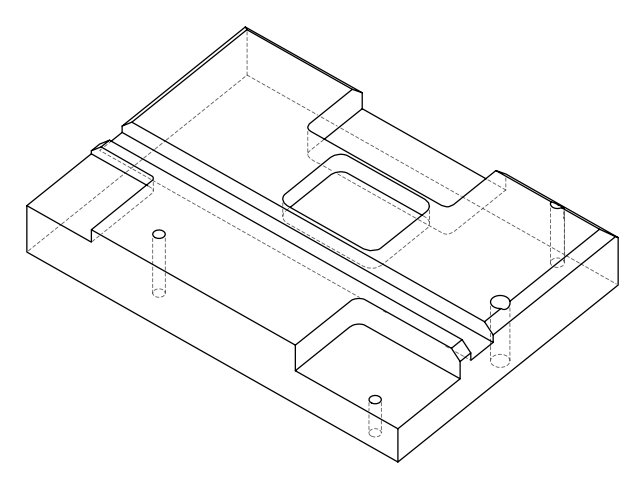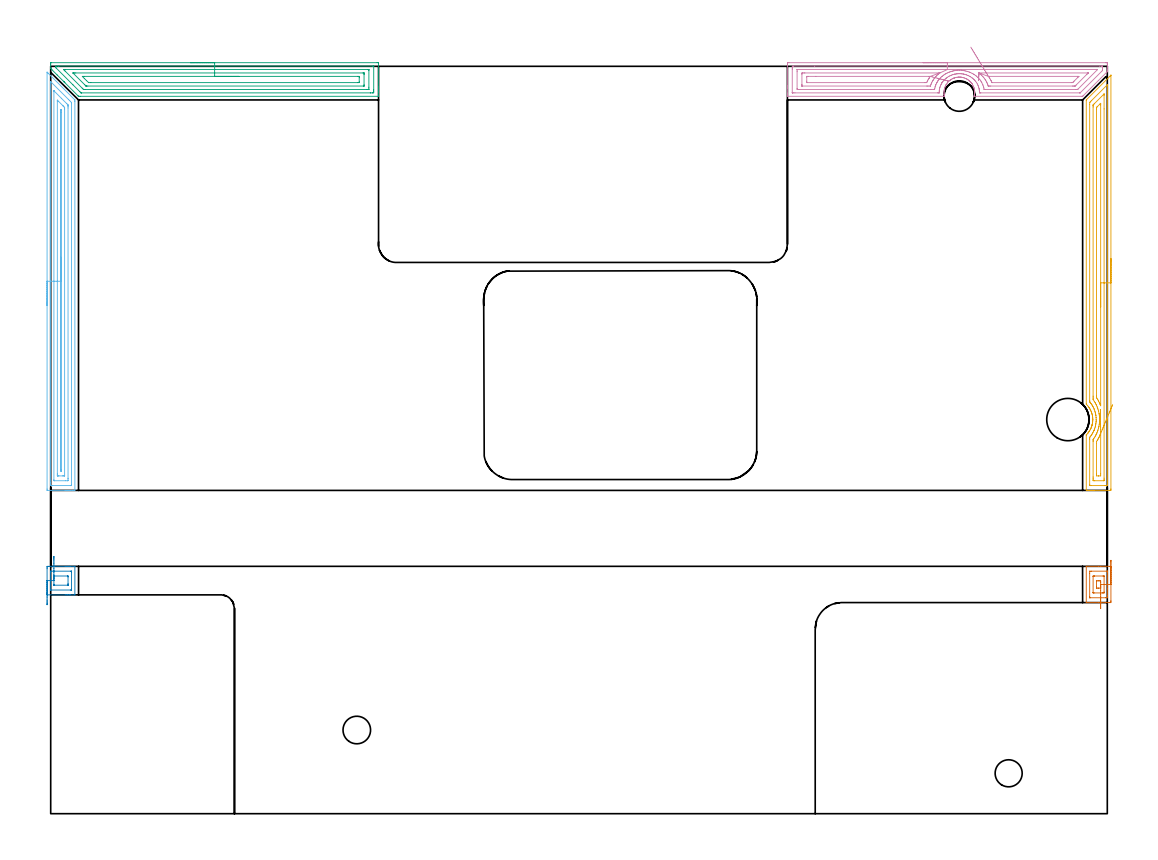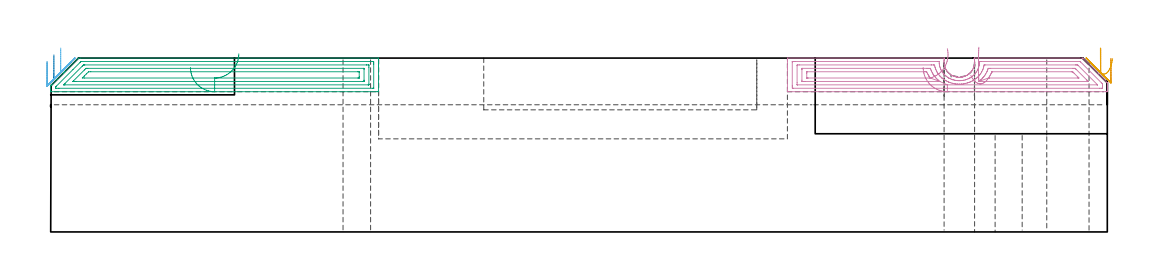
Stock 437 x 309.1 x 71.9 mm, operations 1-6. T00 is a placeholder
(PLAN: 19 operations, 10 tool changes, 142.4 min)
(1 AREA_MILL | FG_CHAMFER_SURFACE | UGT0205_001 | 0.71 min | 1401 mm3)
(2 AREA_MILL_1 | FG_CHAMFER_SURFACE_1 | UGT0205_001 | 0.62 min | 1628 mm3)
(3 AREA_MILL_2 | FG_CHAMFER_SURFACE_2 | UGT0205_001 | 5.55 min | 13774 mm3)
(4 AREA_MILL_3 | FG_CHAMFER_SURFACE_3 | UGT0205_001 | 5.53 min | 13458 mm3)
(5 AREA_MILL_4 | FG_CHAMFER_SURFACE_4 | UGT0205_001 | 5.64 min | 8891 mm3)
(6 AREA_MILL_5 | FG_CHAMFER_SURFACE_5 | UGT0205_001 | 6.86 min | 11357 mm3)
(7 MILL_CORNER_NOTCH_RECTANGULAR | CORNER_NOTCH_RECTANGULAR | NXT0201_013 | Follow Part, ap 2.5, ae 75% | 16.69 min | 104017 mm3)
(8 MILL_CORNER_NOTCH_RECTANGULAR_1 | CORNER_NOTCH_RECTANGULAR_1 | UGT0201_094 | Follow Part, ap 5, ae 75% | 12.81 min | 328967 mm3)
(9 MILL_RECTANGULAR_POCKET | POCKET_RECTANGULAR_STRAIGHT | UGT0201_094 | Follow Part, ap 5, ae 75% | 6.82 min | 206183 mm3)
(10 MILL_SLOT | SLOT_PARTIAL_RECTANGULAR | NXT0201_011 | Follow Part, ap 3, ae 75% | 73.53 min | 455980 mm3)
(11 MILL_RECTANGULAR_SLOT | SLOT_RECTANGULAR | UGT0201_018 | Follow Part, ap 7.5, ae 75% | 6.07 min | 263384 mm3)
(12 INDEXABLE_INSERT_DRILL_THROUGH_HOLE_FROM_SOLID | STEP1HOLE | NXT0302_006 | 0.3 min | 17216 mm3)
(13 SPOT_DRILL | STEP1HOLE_1 | NXT0321_9005460120000 | 0.04 min | 9 mm3)
(14 SPOT_DRILL_1 | STEP1HOLE_2 | NXT0321_9005460120000 | 0.03 min | 8 mm3)
(15 SPOT_DRILL_2 | STEP1HOLE_3 | NXT0321_9005460120000 | 0.03 min | 0 mm3)
(16 DRILL_THROUGH_HOLE_INTO_CENTER | STEP1HOLE_1 | NXT0301_083 | 0.19 min | 3939 mm3)
(17 DRILL_THROUGH_HOLE_INTO_CENTER_1 | STEP1HOLE_2 | UGT0301_225 | 0.32 min | 7322 mm3)
(18 DRILL_THROUGH_HOLE_INTO_CENTER_2 | STEP1HOLE_3 | NXT0301_042 | 0.31 min | 2750 mm3)
(19 DRILL_TO_ENLARGE_THROUGH_HOLE | STEP1HOLE_3 | NXT0301_097 | 0.31 min | 5910 mm3)
(TOOL UGT0205_001 | Chamfer Mill 20 x 3 x 45 deg. | D20 FL50 Z2)
(TOOL NXT0201_013 | ENDMILL 10mm | D10 FL30 Z4)
(TOOL UGT0201_094 | End mill 20 mm | D20 FL38 Z4)
(TOOL NXT0201_011 | ENDMILL 12mm [2P460-1200-NA 1630] | D12 FL38 Z6)
(TOOL UGT0201_018 | End mill 30 mm | D30 FL50 Z4)
(TOOL NXT0302_006 | Index. Insert Drill 17.5mm [880-D1750L25-05] | D17.5 PA176 FL88 Z2)
(TOOL NXT0321_9005460120000 | NC Spot Drill, 142deg, 12mm, Carbide, Uncoated | D12 PA142 FL30 Z2)
(TOOL NXT0301_083 | Carbide Drill 11.2mm [860.1-1120-056A1-MM 2214] | D11.2 PA140 FL72 Z2)
(TOOL UGT0301_225 | Twist Drill 11.4 mm | D11.4 PA118 FL92 Z2)
(TOOL NXT0301_042 | Carbide Drill 7.1mm [860.1-0710-057A1-MM 2214] | D7.1 PA140 FL85 Z2)
(TOOL NXT0301_097 | Carbide Drill 12.6mm [860.1-1260-063A1-MM 2214] | D12.6 PA140 FL77 Z2)
(OP 1 AREA_MILL)
G17 G21 G94 G90
T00 M6
G54
G17 G0 G90 X438.5 Y104.8 S1061 M3
G43 Z81.9 H0
Z71.7
G94 G1 Y104.762 Z70.828 F250.
Y104.648 Z69.964
Y104.459 Z69.112
Y104.197 Z68.28
Y103.863 Z67.474
Y103.46 Z66.7
Y102.992 Z65.964
Y102.46 Z65.272
Y101.871 Z64.629
Y101.228 Z64.04
Y100.536 Z63.508
Y99.8 Z63.04
Y99.026 Z62.637
Y98.22 Z62.303
Y97.388 Z62.041
Y96.536 Z61.852
Y95.672 Z61.738
Y94.8 Z61.7
Y88.011
X438.498 Y87.75 Z61.702
X438.491 Y87.305 Z61.705
X438.325 Y87.302 Z61.87
X437.871 Y87.3 Z62.324
X436.538 Z63.657
X434.294 Z65.9
X433.422 Z66.778
X428.325 Z71.874
X428.303 Y87.301 Z71.896
X428.302 Y87.303 Z71.897
X428.3 Y87.309 Z71.9
Y102.291
X428.302 Y102.297 Z71.897
X428.303 Y102.299 Z71.896
X428.325 Y102.3 Z71.875
X433.418 Z66.782
X434.294 Z65.9
X437.871 Z62.324
X438.312 Y102.297 Z61.883
X438.491 Y102.29 Z61.705
X438.499 Y102.113 Z61.699
X438.5 Y101.851 Z61.7
Y94.8
X437.086 Z63.114
Y93.037
Y90.286
X437.084 Y89.512 Z63.116
X437.082 Y89.408 Z63.118
X437.077 Y89.31 Z63.123
X436.977 Y89.308 Z63.223
X436.297 Y89.301 Z63.903
X430.038 Y89.3 Z70.162
X429.823 Y89.302 Z70.377
X429.752 Y89.305 Z70.448
X429.728 Y89.31 Z70.472
X429.721 Y89.314 Z70.479
X429.719 Y89.334 Z70.481
X429.716 Y89.405 Z70.484
X429.715 Y89.512 Z70.485
X429.714 Y89.62 Z70.486
Y99.314
X429.716 Y100.088 Z70.484
X429.718 Y100.192 Z70.482
X429.722 Y100.29 Z70.478
X429.823 Y100.292 Z70.377
X430.503 Y100.299 Z69.697
X436.762 Y100.3 Z63.438
X436.977 Y100.298 Z63.223
X437.048 Y100.295 Z63.152
X437.072 Y100.29 Z63.128
X437.079 Y100.287 Z63.121
X437.081 Y100.266 Z63.119
X437.084 Y100.195 Z63.116
X437.085 Y100.088 Z63.115
X437.086 Y99.98 Z63.114
Y94.8
X435.672 Z64.528
X435.671 Y91.68 Z64.529
Y91.521
X435.668 Y91.394 Z64.532
X435.665 Y91.318 Z64.535
X435.622 Y91.31 Z64.578
X435.188 Y91.3 Z65.012
X435.163 Z65.037
X431.586 Z68.614
X431.184 Y91.307 Z69.016
X431.139 Y91.31 Z69.061
X431.134 Y91.339 Z69.066
X431.13 Y91.388 Z69.07
X431.129 Y91.436 Z69.071
Y98.079
X431.132 Y98.206 Z69.068
X431.135 Y98.282 Z69.065
X431.178 Y98.29 Z69.022
X431.612 Y98.3 Z68.588
X431.637 Z68.563
X435.214 Z64.986
X435.616 Y98.293 Z64.584
X435.661 Y98.29 Z64.539
X435.666 Y98.261 Z64.534
X435.67 Y98.212 Z64.53
X435.671 Y98.164 Z64.529
X435.672 Y94.8 Z64.528
X434.257 Z65.943
Y93.955
Y93.496
X434.255 Y93.391 Z65.945
X434.253 Y93.339 Z65.947
X434.251 Y93.319 Z65.949
X434.235 Y93.31 Z65.965
X434.024 Y93.303 Z66.176
X433.4 Y93.301 Z66.8
X433.133 Z67.067
X432.664 Y93.307 Z67.536
X432.555 Y93.31 Z67.645
X432.55 Y93.491 Z67.65
X432.543 Y93.882 Z67.657
Y93.919
Y96.104
X432.545 Y96.209 Z67.655
X432.547 Y96.261 Z67.653
X432.549 Y96.281 Z67.651
X432.565 Y96.29 Z67.635
X432.776 Y96.297 Z67.424
X433.4 Y96.299 Z66.8
X433.667 Z66.533
X434.136 Y96.293 Z66.064
X434.245 Y96.29 Z65.955
X434.25 Y96.109 Z65.95
X434.257 Y95.718 Z65.943
Y95.681
Y94.836
Y94.8
Y93.928 Z65.981
Y93.064 Z66.094
Y92.212 Z66.283
X434.258 Y91.38 Z66.546
Y90.574 Z66.879
Y89.8 Z67.282
Y89.064 Z67.751
Y88.372 Z68.282
Y87.729 Z68.871
Y87.139 Z69.514
Y86.608 Z70.207
Y86.14 Z70.942
Y85.737 Z71.716
Y85.403 Z72.522
Y85.14 Z73.354
Y84.952 Z74.206
Y84.838 Z75.071
Y84.8 Z75.942
G0 Z81.9
M5
M2
(OP 2 AREA_MILL_1)
G17 G21 G94 G90
T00 M6
G54
G17 G0 G90 X-1.5 Y86.4 S1061 M3
G43 Z81.9 H0
Z70.4
G94 G1 Y86.438 Z69.528 F250.
Y86.552 Z68.664
Y86.741 Z67.812
Y87.003 Z66.98
Y87.337 Z66.174
Y87.74 Z65.4
Y88.208 Z64.664
Y88.74 Z63.972
Y89.329 Z63.329
Y89.972 Z62.74
Y90.664 Z62.208
Y91.4 Z61.74
Y92.174 Z61.337
Y92.98 Z61.003
Y93.812 Z60.741
Y94.664 Z60.552
Y95.528 Z60.438
Y96.4 Z60.4
Y101.309
X-1.499 Y101.737 Z60.401
X-1.494 Y102.193 Z60.403
X-1.491 Y102.291 Z60.405
X-1.042 Y102.296 Z60.855
X-0.483 Y102.3 Z61.414
X6.014 Z67.908
X6.661 Z68.558
X6.896 Z68.793
X7.543 Z69.44
X7.778 Z69.674
X8.248 Z70.147
X9.757 Y102.299 Z71.655
X9.994 Y102.29 Z71.892
X10. Y102.181 Z71.9
Y90.619
X9.994 Y90.51 Z71.892
X9.756 Y90.5 Z71.654
X8.248 Z70.147
X7.778 Z69.674
X7.543 Z69.44
X6.896 Z68.793
X6.661 Z68.558
X6.014 Z67.908
X-1.264 Z60.633
X-1.367 Y90.502 Z60.53
X-1.491 Y90.51 Z60.405
X-1.499 Y90.635 Z60.399
X-1.5 Y91.063 Z60.4
Y96.4
X-0.086 Z61.814
Y99.883
Y99.958
X-0.084 Y100.161 Z61.816
X-0.081 Y100.262 Z61.819
X-0.08 Y100.281 Z61.82
X-0.052 Y100.29 Z61.848
X0.044 Y100.293 Z61.944
X0.384 Y100.299 Z62.284
X8.321 Y100.3 Z70.221
X8.494 Y100.297 Z70.394
X8.569 Y100.293 Z70.469
X8.579 Y100.29 Z70.479
X8.581 Y100.281 Z70.481
X8.584 Y100.246 Z70.484
X8.585 Y100.175 Z70.485
X8.586 Y100.032 Z70.486
X8.585 Y92.842 Z70.485
X8.583 Y92.639 Z70.483
X8.581 Y92.538 Z70.481
X8.579 Y92.519 Z70.479
X8.552 Y92.51 Z70.452
X8.456 Y92.507 Z70.356
X8.116 Y92.501 Z70.016
X0.179 Y92.5 Z62.079
X0.006 Y92.503 Z61.906
X-0.069 Y92.507 Z61.831
X-0.079 Y92.51 Z61.821
X-0.081 Y92.519 Z61.819
X-0.084 Y92.554 Z61.816
X-0.085 Y92.625 Z61.815
X-0.086 Y92.768 Z61.814
Y96.4
X1.328 Z63.228
Y97.568
X1.329 Y98.179 Z63.229
X1.33 Y98.248 Z63.23
X1.333 Y98.281 Z63.233
X1.335 Y98.29 Z63.235
X1.364 Y98.294 Z63.264
X1.485 Y98.299 Z63.385
X6.896 Y98.3 Z68.796
X7.016 Y98.298 Z68.916
X7.096 Y98.295 Z68.996
X7.156 Y98.29 Z69.056
X7.165 Y98.269 Z69.065
X7.167 Y98.179 Z69.067
X7.17 Y97.902 Z69.07
X7.171 Y95.233 Z69.071
Y94.621
X7.17 Y94.552 Z69.07
X7.167 Y94.519 Z69.067
X7.165 Y94.51 Z69.065
X7.136 Y94.507 Z69.036
X7.015 Y94.501 Z68.915
X1.604 Y94.5 Z63.504
X1.484 Y94.502 Z63.384
X1.404 Y94.505 Z63.304
X1.344 Y94.51 Z63.244
X1.335 Y94.531 Z63.235
X1.333 Y94.621 Z63.233
X1.33 Y94.898 Z63.23
X1.328 Y96.4 Z63.228
Y97.272 Z63.266
Y98.136 Z63.38
Y98.988 Z63.569
Y99.82 Z63.831
Y100.626 Z64.165
Y101.4 Z64.568
Y102.136 Z65.037
Y102.828 Z65.568
Y103.471 Z66.157
Y104.06 Z66.801
Y104.591 Z67.493
Y105.06 Z68.228
Y105.463 Z69.002
Y105.797 Z69.808
Y106.059 Z70.64
Y106.248 Z71.492
Y106.362 Z72.357
Y106.4 Z73.228
G0 Z81.9
M5
M2
(OP 3 AREA_MILL_2)
G17 G21 G94 G90
T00 M6
G54
G17 G0 G90 X57.8 Y310.6 S1061 M3
G43 Z81.9 H0
Z68.
G94 G1 X57.838 Z67.128 F250.
X57.952 Z66.264
X58.141 Z65.412
X58.403 Z64.58
X58.737 Z63.774
X59.14 Z63.
X59.609 Z62.264
X60.14 Z61.572
X60.729 Z60.929
X61.372 Z60.34
X62.064 Z59.808
X62.8 Z59.34
X63.574 Z58.937
X64.38 Z58.603
X65.212 Z58.341
X66.064 Z58.152
X66.928 Z58.038
X67.8 Z58.
X135.024
X135.535 Y310.594 Z58.003
X135.59 Y310.591 Z58.006
X135.6 Y310.531 Z58.066
Y300.583 Z68.011
Y299.965 Z68.632
Y299.707 Z68.89
Y299.089 Z69.508
Y298.831 Z69.765
Y298.314 Z70.285
Y296.923 Z71.676
X135.597 Y296.809 Z71.783
X135.59 Y296.703 Z71.889
X135.469 Y296.7 Z71.9
X12.151
X11.505 Y296.701 Z71.886
X11.468 Y296.733 Z71.857
X11.335 Y296.865 Z71.734
X5.863 Y302.336 Z66.261
X5.811 Y302.389 Z66.21
X5.622 Y302.578 Z66.021
X5.571 Y302.628 Z65.969
X5.523 Y302.676 Z65.923
X5.325 Y302.875 Z65.724
X5.279 Y302.92 Z65.677
X2.656 Y305.544 Z63.056
X0.512 Y307.688 Z60.912
X0.28 Y307.92 Z60.678
X0.168 Y308.031 Z60.565
X0.01 Y308.193 Z60.405
X0. Y308.237 Z60.362
Y309.705 Z58.894
Y310.222 Z58.374
Y310.479 Z58.117
X0.002 Y310.591 Z58.005
X0.131 Y310.6 Z58.
X67.8
Y309.186 Z59.414
X133.243 Y309.185 Z59.415
X133.406
X133.571 Y309.181 Z59.419
X133.586 Y309.179 Z59.421
X133.591 Y309.172 Z59.428
X133.597 Y309.151 Z59.449
X133.599 Y309.129 Z59.471
X133.6 Y299.356 Z69.244
X133.599 Y298.831 Z69.769
X133.597 Y298.482 Z70.118
X133.59 Y298.135 Z70.465
X133.243 Y298.121 Z70.479
X133.077 Y298.118 Z70.482
X132.352 Y298.115 Z70.485
X132.19 Y298.114 Z70.486
X12.697 Y298.115 Z70.485
X12.607 Y298.116 Z70.484
X12.562 Y298.119 Z70.481
X12.544 Y298.121 Z70.479
X12.503 Y298.159 Z70.441
X12.151 Y298.5 Z70.1
X9.21 Y301.44 Z67.16
X2.357 Y308.294 Z60.306
X2.185 Y308.469 Z60.131
X2.019 Y308.643 Z59.957
X2.009 Y308.812 Z59.788
X2.01 Y309.166 Z59.434
X2.357 Y309.179 Z59.421
X2.523 Y309.182 Z59.418
X3.248 Y309.185 Z59.415
X3.41 Y309.186 Z59.414
X67.8
Y307.772 Z60.828
X131.281 Y307.771 Z60.829
X131.462
X131.522 Y307.769 Z60.831
X131.569 Y307.765 Z60.835
X131.59 Y307.762 Z60.838
X131.593 Y307.728 Z60.872
X131.597 Y307.593 Z61.007
X131.6 Y307.458 Z61.142
Y300.448 Z68.152
X131.597 Y299.707 Z68.893
X131.595 Y299.576 Z69.024
X131.588 Y299.535 Z69.065
X131.552 Y299.533 Z69.067
X131.462 Y299.531 Z69.069
X130.753 Y299.529 Z69.071
X130.572
X14.113
X13.932 Y299.53 Z69.07
X13.751 Y299.532 Z69.068
X13.631 Y299.535 Z69.065
X13.565 Y299.546 Z69.054
X13.531 Y299.577 Z69.023
X13.396 Y299.707 Z68.893
X13.042 Y300.058 Z68.542
X5.919 Y307.181 Z61.419
X5.513 Y307.593 Z61.007
X5.38 Y307.731 Z60.869
X5.354 Y307.765 Z60.835
X5.435 Y307.768 Z60.832
X5.556 Y307.77 Z60.83
X5.738 Y307.771 Z60.829
X5.919 Y307.772 Z60.828
X67.8
Y306.357 Z62.243
X129.157
X129.493 Y306.355 Z62.245
X129.562 Y306.353 Z62.247
X129.587 Y306.351 Z62.249
X129.59 Y306.321 Z62.279
X129.595 Y306.241 Z62.359
X129.6 Y305.921 Z62.679
Y305.841 Z62.759
X129.599 Y301.459 Z67.141
X129.593 Y301.061 Z67.539
X129.59 Y300.963 Z67.637
X129.584 Y300.949 Z67.651
X129.554 Y300.947 Z67.653
X129.491 Y300.945 Z67.655
X129.316 Y300.943 Z67.657
X15.347
X14.822 Y300.945 Z67.655
X14.648 Y300.948 Z67.652
X14.621 Y300.949 Z67.651
X14.598 Y300.963 Z67.637
X14.549 Y301.006 Z67.594
X14.455 Y301.097 Z67.503
X14.089 Y301.459 Z67.141
X13.932 Y301.616 Z66.984
X9.48 Y306.069 Z62.531
X9.314 Y306.24 Z62.36
X9.236 Y306.324 Z62.276
X9.212 Y306.352 Z62.248
X9.226
X9.48 Y306.355 Z62.245
X9.846 Y306.357 Z62.243
X10.371
X67.8
Y304.943 Z63.657
X127.032
X127.445 Y304.94 Z63.66
X127.548 Y304.938 Z63.662
X127.59 Y304.936 Z63.664
X127.593 Y304.899 Z63.701
X127.596 Y304.81 Z63.79
X127.6 Y304.384 Z64.216
X127.598 Y302.633 Z65.967
X127.593 Y302.438 Z66.162
X127.59 Y302.373 Z66.227
X127.551 Y302.364 Z66.236
X126.989 Y302.357 Z66.243
X16.582
X15.713 Y302.362 Z66.238
X15.684 Y302.364 Z66.236
X14.822 Y303.177 Z65.423
X14.787 Y303.212 Z65.388
X13.932 Y304.066 Z64.534
X13.91 Y304.088 Z64.512
X13.07 Y304.936 Z63.664
X13.954 Y304.943 Z63.657
X67.8
X68.672 Z63.695
X69.537 Z63.809
X70.388 Z63.998
X71.22 Z64.26
X72.026 Z64.594
X72.8 Z64.997
X73.536 Z65.465
X74.228 Z65.996
X74.871 Z66.586
X75.46 Z67.229
X75.992 Z67.921
X76.46 Z68.657
X76.863 Z69.431
X77.197 Z70.237
X77.459 Z71.069
X77.648 Z71.92
X77.762 Z72.785
X77.8 Z73.657
G0 Z81.9
M5
M2
(OP 4 AREA_MILL_3)
G17 G21 G94 G90
T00 M6
G54
G17 G0 G90 X360.85 Y310.6 S1061 M3
G43 Z81.9 H0
Z68.
G94 G1 X360.888 Z67.129 F250.
X361.002 Z66.264
X361.191 Z65.412
X361.453 Z64.58
X361.787 Z63.774
X362.19 Z63.
X362.658 Z62.264
X363.19 Z61.572
X363.779 Z60.929
X364.422 Z60.34
X365.114 Z59.809
X365.85 Z59.34
X366.624 Z58.937
X367.43 Z58.603
X368.262 Z58.341
X369.113 Z58.152
X369.978 Z58.038
X370.85 Z58.
X436.403 Y310.599 Z58.001
X436.783 Y310.596
X436.99 Y310.591 Z58.004
X437. Y310.222 Z58.372
Y309.643 Z58.954
Y309.345 Z59.251
Y308.767 Z59.83
Y308.469 Z60.126
Y307.874 Z60.725
Y307.312 Z61.287
X436.999 Y307.012 Z61.581
X436.99 Y306.898 Z61.694
X436.881 Y306.78 Z61.818
X433.313 Y303.212 Z65.387
X426.939 Y296.84 Z71.759
X426.795 Y296.703 Z71.889
X426.592 Y296.7 Z71.9
X381.984 Z71.899
X381.957 Y296.705 Z71.892
X381.956 Y296.738 Z71.86
X381.958 Y296.751 Z71.846
X381.984 Y296.859 Z71.74
X381.998 Y296.939 Z71.661
X382.058 Y297.273 Z71.327
X382.111 Y297.688 Z70.912
X382.138 Y298.134 Z70.466
X382.134 Y298.581 Z70.019
X382.099 Y299.028 Z69.572
X382.035 Y299.473 Z69.127
X381.998 Y299.663 Z68.937
X381.984 Y299.738 Z68.861
X381.898 Y300.052 Z68.545
X381.832 Y300.256 Z68.337
X381.798 Y300.362 Z68.231
X381.71 Y300.583 Z68.011
X381.641 Y300.759 Z67.839
X381.619 Y300.815 Z67.784
X381.407 Y301.257 Z67.341
X381.093 Y301.801 Z66.798
X381.027 Y301.898 Z66.698
X380.973 Y301.978 Z66.621
X380.942 Y302.019 Z66.581
X380.844 Y302.15 Z66.449
X380.687 Y302.336 Z66.264
X380.533 Y302.519 Z66.08
X380.293 Y302.774 Z65.824
X380.203 Y302.87 Z65.728
X380.018 Y303.042 Z65.557
X379.808 Y303.212 Z65.387
X379.672 Y303.321 Z65.278
X379.615 Y303.363 Z65.237
X379.312 Y303.583 Z65.015
X379.072 Y303.732 Z64.866
X379.02 Y303.764 Z64.834
X378.719 Y303.934 Z64.664
X378.421 Y304.075 Z64.523
X378.324 Y304.114 Z64.484
X377.979 Y304.252 Z64.344
X377.642 Y304.363 Z64.235
X377.53 Y304.4 Z64.198
X377.328 Y304.449 Z64.149
X377.093 Y304.505 Z64.091
X377.086 Y304.506 Z64.089
X376.758 Y304.563 Z64.033
X376.647 Y304.581 Z64.013
X376.64 Y304.582 Z64.012
X376.481 Y304.599 Z63.995
X376.258 Y304.624 Z63.972
X376.195 Y304.631 Z63.966
X375.96 Y304.642 Z63.953
X375.749 Y304.645 Z63.949
X375.526 Y304.639 Z63.958
X375.33 Y304.624 Z63.97
X375.303 Y304.622 Z63.972
X374.863 Y304.568 Z64.025
X374.858 Y304.567 Z64.026
X374.654 Y304.531 Z64.066
X374.411 Y304.485 Z64.111
X373.968 Y304.37 Z64.229
X373.791 Y304.307 Z64.288
X373.674 Y304.267 Z64.329
X373.572 Y304.232 Z64.365
X373.519 Y304.213 Z64.383
X373.377 Y304.153 Z64.441
X373.218 Y304.088 Z64.508
X373.077 Y304.03 Z64.566
X372.88 Y303.934 Z64.665
X372.528 Y303.733 Z64.867
X372.186 Y303.515 Z65.084
X372.046 Y303.411 Z65.189
X371.878 Y303.286 Z65.314
X371.583 Y303.041 Z65.556
X371.296 Y302.772 Z65.828
X371.019 Y302.467 Z66.132
X370.913 Y302.336 Z66.262
X370.762 Y302.15 Z66.449
X370.405 Y301.642 Z66.956
X370.304 Y301.459 Z67.138
X370.191 Y301.256 Z67.34
X369.981 Y300.815 Z67.784
X369.806 Y300.364 Z68.233
X369.738 Y300.14 Z68.455
X369.671 Y299.92 Z68.677
X369.567 Y299.472 Z69.126
X369.514 Y299.18 Z69.42
X369.468 Y298.581 Z70.019
X369.462 Y298.134 Z70.466
X369.484 Y297.688 Z70.912
X369.496 Y297.554 Z71.046
X369.514 Y297.419 Z71.181
X369.632 Y296.794 Z71.803
X369.643 Y296.705 Z71.891
X369.512 Y296.7 Z71.9
X304.851
X304.71 Y296.702 Z71.888
X304.702 Y296.826 Z71.766
X304.7 Y296.957 Z71.642
Y297.36 Z71.24
Y297.955 Z70.64
Y300.004 Z68.593
Y300.583 Z68.011
Y301.17 Z67.425
Y309.635 Z58.962
X304.705 Y310.222 Z58.375
X304.71 Y310.592 Z58.005
X304.916 Y310.597 Z58.002
X305.297 Y310.6 Z58.
X370.85
Y309.186 Z59.414
X433.89
X434.619 Y309.185 Z59.415
X434.784 Y309.183 Z59.417
X434.959 Y309.179 Z59.421
X434.991 Y309.175 Z59.425
X434.995 Y309.151 Z59.449
X434.997 Y309.125 Z59.475
X435. Y308.971 Z59.629
Y308.469 Z60.131
Y308.095 Z60.505
X434.997 Y307.593 Z61.007
X434.993 Y307.406 Z61.194
X434.99 Y307.361 Z61.239
X434.97 Y307.331 Z61.269
X434.93 Y307.287 Z61.313
X434.619 Y306.969 Z61.631
X425.963 Y298.313 Z70.287
X425.857 Y298.209 Z70.391
X425.783 Y298.141 Z70.459
X425.762 Y298.124 Z70.476
X425.744 Y298.121 Z70.479
X425.7 Y298.117 Z70.483
X425.537 Y298.115 Z70.485
X384.674
X384.51
X384.272 Y298.119 Z70.481
X384.161 Y298.121 Z70.479
X384.147 Y298.182 Z70.418
X384.131 Y298.488 Z70.112
X384.108 Y298.831 Z69.769
X384.041 Y299.452 Z69.148
X383.998 Y299.707 Z68.893
X383.963 Y299.893 Z68.707
X383.782 Y300.573 Z68.027
X383.777 Y300.588 Z68.012
X383.564 Y301.122 Z67.478
X383.411 Y301.459 Z67.141
X383.241 Y301.804 Z66.796
X382.939 Y302.336 Z66.264
X382.89 Y302.417 Z66.183
X382.546 Y302.879 Z65.721
X382.266 Y303.212 Z65.388
X381.998 Y303.503 Z65.097
X381.703 Y303.801 Z64.799
X381.368 Y304.088 Z64.512
X381.107 Y304.297 Z64.303
X380.382 Y304.8 Z63.8
X380.215 Y304.897 Z63.703
X380.092 Y304.964 Z63.636
X379.583 Y305.22 Z63.38
X379.323 Y305.333 Z63.267
X378.709 Y305.568 Z63.032
X378.431 Y305.659 Z62.941
X378.292 Y305.701 Z62.899
X377.751 Y305.841 Z62.759
X377.539 Y305.884 Z62.716
X377.484 Y305.894 Z62.706
X377.024 Y305.966 Z62.634
X376.647 Y306.008 Z62.592
X376.456 Y306.028 Z62.572
X375.755 Y306.055 Z62.545
X375.542 Y306.05 Z62.55
X375.209 Y306.033 Z62.567
X374.863 Y306. Z62.6
X374.718 Y305.983 Z62.617
X374.368 Y305.934 Z62.666
X373.972 Y305.867 Z62.733
X373.949 Y305.863 Z62.737
X373.837 Y305.841 Z62.759
X373.238 Y305.685 Z62.915
X373.193 Y305.673 Z62.927
X373.142 Y305.657 Z62.943
X373.08 Y305.636 Z62.964
X372.58 Y305.456 Z63.144
X372.188 Y305.294 Z63.306
X371.954 Y305.194 Z63.406
X371.508 Y304.964 Z63.636
X371.372 Y304.89 Z63.71
X371.342 Y304.873 Z63.727
X371.296 Y304.844 Z63.756
X370.83 Y304.546 Z64.054
X370.404 Y304.236 Z64.364
X370.321 Y304.17 Z64.43
X370.224 Y304.088 Z64.512
X369.853 Y303.757 Z64.843
X369.512 Y303.419 Z65.181
X369.412 Y303.31 Z65.29
X369.329 Y303.212 Z65.388
X369.015 Y302.824 Z65.776
X368.659 Y302.336 Z66.264
X368.643 Y302.313 Z66.287
X368.62 Y302.28 Z66.32
X368.326 Y301.749 Z66.851
X368.188 Y301.459 Z67.141
X368.046 Y301.147 Z67.453
X367.836 Y300.583 Z68.017
X367.728 Y300.256 Z68.344
X367.622 Y299.811 Z68.789
X367.601 Y299.707 Z68.893
X367.541 Y299.365 Z69.235
X367.507 Y299.049 Z69.551
X367.493 Y298.831 Z69.769
X367.461 Y298.218 Z70.382
X367.452 Y298.13 Z70.47
X367.445 Y298.121 Z70.479
X367.428 Y298.118 Z70.482
X367.383 Y298.116 Z70.484
X367.201 Y298.115 Z70.485
X366.837 Y298.114 Z70.486
X307.81
X307.081 Y298.115 Z70.485
X306.916 Y298.117 Z70.483
X306.741 Y298.121 Z70.479
X306.709 Y298.125 Z70.475
X306.705 Y298.149 Z70.451
X306.703 Y298.175 Z70.425
X306.7 Y298.329 Z70.271
Y307.967 Z60.633
X306.703 Y308.469 Z60.131
X306.708 Y308.836 Z59.764
X306.726 Y309.179 Z59.421
X307.081 Y309.183 Z59.417
X307.245 Y309.185 Z59.415
X315.975 Y309.186 Z59.414
X370.85
Y307.771 Z60.829
X432.744
X432.835 Y307.77 Z60.83
X432.927 Y307.767 Z60.833
X432.947 Y307.765 Z60.835
X432.939 Y307.75 Z60.85
X432.914 Y307.717 Z60.883
X432.895 Y307.696 Z60.904
X424.858 Y299.658 Z68.942
X424.808 Y299.612 Z68.988
X424.715 Y299.536 Z69.064
X424.63 Y299.533 Z69.067
X424.453 Y299.531 Z69.069
X424.098 Y299.529 Z69.071
X423.916
X386.458
X386.276 Y299.53 Z69.07
X386.155 Y299.532 Z69.068
X386.066 Y299.535 Z69.065
X386.051 Y299.572 Z69.028
X386.022 Y299.707 Z68.893
X385.905 Y300.25 Z68.35
X385.813 Y300.583 Z68.017
X385.756 Y300.77 Z67.83
X385.566 Y301.33 Z67.27
X385.484 Y301.54 Z67.06
X385.094 Y302.336 Z66.264
X384.943 Y302.6 Z66.
X384.674 Y303.053 Z65.547
X384.561 Y303.212 Z65.388
X384.272 Y303.606 Z64.994
X383.852 Y304.088 Z64.512
X383.782 Y304.166 Z64.434
X383.38 Y304.573 Z64.027
X382.947 Y304.964 Z63.636
X382.89 Y305.014 Z63.586
X382.614 Y305.236 Z63.364
X381.998 Y305.658 Z62.942
X381.724 Y305.841 Z62.759
X381.337 Y306.067 Z62.533
X381.107 Y306.187 Z62.413
X380.412 Y306.523 Z62.077
X380.215 Y306.602 Z61.998
X379.916 Y306.717 Z61.883
X379.323 Y306.923 Z61.677
X379.014 Y307.02 Z61.58
X378.431 Y307.165 Z61.435
X377.859 Y307.279 Z61.321
X377.539 Y307.333 Z61.267
X376.824 Y307.419 Z61.181
X376.647 Y307.436 Z61.164
X375.883 Y307.468 Z61.132
X375.755 Y307.47 Z61.13
X375.019 Y307.44 Z61.16
X374.863 Y307.427 Z61.173
X374.215 Y307.354 Z61.246
X373.972 Y307.321 Z61.279
X373.453 Y307.226 Z61.374
X373.08 Y307.145 Z61.455
X372.735 Y307.056 Z61.544
X372.188 Y306.896 Z61.704
X372.051 Y306.851 Z61.749
X371.664 Y306.717 Z61.883
X371.402 Y306.612 Z61.988
X371.296 Y306.568 Z62.032
X370.786 Y306.341 Z62.259
X370.404 Y306.142 Z62.458
X370.207 Y306.034 Z62.566
X369.874 Y305.841 Z62.759
X369.653 Y305.702 Z62.898
X369.512 Y305.609 Z62.991
X369.134 Y305.338 Z63.262
X368.648 Y304.964 Z63.636
X368.633 Y304.952 Z63.648
X368.62 Y304.941 Z63.659
X368.174 Y304.527 Z64.073
X367.738 Y304.088 Z64.512
X367.728 Y304.078 Z64.522
X367.336 Y303.597 Z65.003
X367.047 Y303.212 Z65.388
X366.959 Y303.091 Z65.509
X366.837 Y302.914 Z65.686
X366.622 Y302.546 Z66.054
X366.504 Y302.336 Z66.264
X366.319 Y301.967 Z66.633
X366.092 Y301.459 Z67.141
X366.049 Y301.357 Z67.243
X365.945 Y301.082 Z67.518
X365.822 Y300.703 Z67.897
X365.789 Y300.583 Z68.017
X365.644 Y300.003 Z68.597
X365.575 Y299.707 Z68.893
X365.539 Y299.552 Z69.048
X365.234 Y299.536 Z69.064
X365.053 Y299.533 Z69.067
X364.342 Y299.529 Z69.071
X364.161
X309.757
X309.042 Y299.533 Z69.067
X308.865 Y299.536 Z69.064
X308.71 Y299.551 Z69.049
X308.705 Y299.707 Z68.893
X308.701 Y299.868 Z68.732
X308.7 Y306.879 Z61.721
X308.704 Y307.593 Z61.007
X308.708 Y307.747 Z60.853
X308.714 Y307.765 Z60.835
X308.73 Y307.767 Z60.833
X308.774 Y307.77 Z60.83
X308.865 Y307.771 Z60.829
X370.85
X367.728 Y306.356 Z62.244
X367.087 Y305.841 Z62.759
X366.953 Y305.726 Z62.874
X366.837 Y305.621 Z62.979
X366.497 Y305.298 Z63.302
X366.174 Y304.964 Z63.636
X365.945 Y304.714 Z63.886
X365.659 Y304.369 Z64.231
X365.441 Y304.088 Z64.512
X365.277 Y303.868 Z64.732
X365.053 Y303.554 Z65.046
X364.921 Y303.341 Z65.259
X364.846 Y303.212 Z65.388
X364.603 Y302.777 Z65.823
X364.385 Y302.336 Z66.264
X364.314 Y302.186 Z66.414
X364.161 Y301.843 Z66.757
X364.056 Y301.563 Z67.037
X363.863 Y301.02 Z67.58
X363.841 Y300.964 Z67.636
X363.825 Y300.949 Z67.651
X363.79 Y300.948 Z67.652
X363.269 Y300.944 Z67.656
X362.743 Y300.943 Z67.657
X362.377
X310.824
X310.757 Y300.944 Z67.656
X310.727 Y300.947 Z67.653
X310.714 Y300.949 Z67.651
X310.71 Y300.96 Z67.64
X310.706 Y301.049 Z67.551
X310.7 Y301.409 Z67.191
Y301.459 Z67.141
X310.701 Y305.841 Z62.759
X310.708 Y306.253 Z62.347
X310.71 Y306.35 Z62.25
X310.839 Y306.353 Z62.247
X311.016 Y306.356 Z62.245
X311.54 Y306.357 Z62.243
X311.906
X367.203
X367.728 Y306.356 Z62.244
X363.794 Y304.931 Z63.669
X363.785 Y304.916 Z63.684
X363.754 Y304.871 Z63.729
X363.462 Y304.468 Z64.132
X363.269 Y304.199 Z64.401
X363.225 Y304.132 Z64.468
X363.198 Y304.088 Z64.512
X362.901 Y303.574 Z65.026
X362.7 Y303.212 Z65.388
X362.593 Y303. Z65.6
X362.377 Y302.553 Z66.047
X362.306 Y302.406 Z66.194
X362.287 Y302.371 Z66.229
X362.245 Y302.364 Z66.236
X362.138 Y302.361 Z66.239
X361.92 Y302.359 Z66.241
X361.485 Y302.357 Z66.243
X312.887 Y302.358 Z66.242
X312.783 Y302.359 Z66.241
X312.732 Y302.361 Z66.239
X312.713 Y302.363 Z66.237
X312.71 Y302.378 Z66.222
X312.706 Y302.485 Z66.115
X312.7 Y302.948 Z65.652
X312.702 Y304.699 Z63.901
X312.708 Y304.905 Z63.695
X312.71 Y304.935 Z63.665
X312.727 Y304.938 Z63.662
X312.78 Y304.94 Z63.66
X312.889 Y304.942 Z63.658
X313.324 Y304.943 Z63.657
X316.444
X363.291
X363.68 Y304.938 Z63.662
X363.776 Y304.936 Z63.664
X363.794 Y304.931 Z63.669
X364.604 Y304.723 Z63.917
X365.39 Y304.52 Z64.237
X366.145 Y304.325 Z64.626
X366.866 Y304.139 Z65.082
X367.544 Y303.964 Z65.601
X368.177 Y303.801 Z66.18
X368.758 Y303.651 Z66.813
X369.284 Y303.516 Z67.496
X369.75 Y303.396 Z68.223
X370.153 Y303.292 Z68.99
X370.489 Y303.205 Z69.79
X370.757 Y303.136 Z70.618
X370.954 Y303.085 Z71.466
X371.079 Y303.053 Z72.329
X371.13 Y303.04 Z73.2
X371.107 Y303.046 Z74.072
X371.012 Y303.07 Z74.938
X370.843 Y303.114 Z75.793
G0 X383.881 Y306.338 Z76.394
G1 X383.849 Y305.75 Z75.75
X383.82 Y305.22 Z75.058
X383.795 Y304.752 Z74.322
X383.773 Y304.351 Z73.548
X383.755 Y304.018 Z72.741
X383.74 Y303.757 Z71.909
X383.73 Y303.569 Z71.057
X383.724 Y303.456 Z70.192
X383.722 Y303.418 Z69.321
X383.724 Y303.457 Z68.449
X383.73 Y303.571 Z67.584
X383.74 Y303.76 Z66.733
X383.755 Y304.023 Z65.901
X383.773 Y304.357 Z65.095
X383.795 Y304.76 Z64.322
X383.821 Y305.228 Z63.586
X383.85 Y305.759 Z62.895
X383.882 Y306.348 Z62.252
Y306.351 Z62.249
X383.91 Y306.353 Z62.247
X383.973 Y306.355 Z62.245
X384.148 Y306.357 Z62.243
X428.922
X429.005 Y306.356 Z62.244
X429.057 Y306.353 Z62.247
X429.085 Y306.351 Z62.249
X429.08 Y306.341 Z62.259
X429.019 Y306.274 Z62.326
X428.926 Y306.177 Z62.423
X428.592 Y305.841 Z62.759
X428.485 Y305.733 Z62.867
X424.065 Y301.314 Z67.286
X423.916 Y301.167 Z67.433
X423.713 Y300.973 Z67.627
X423.683 Y300.95 Z67.651
X423.641 Y300.947 Z67.653
X423.548 Y300.945 Z67.655
X423.025 Y300.943 Z67.657
X422.659
X388.767
X388.241 Y300.944 Z67.656
X387.872 Y300.946 Z67.654
X387.795 Y300.95 Z67.65
X387.763 Y300.955 Z67.645
X387.753 Y300.98 Z67.62
X387.707 Y301.109 Z67.491
X387.575 Y301.459 Z67.141
X387.35 Y302.048 Z66.552
X387.214 Y302.336 Z66.264
X387.093 Y302.588 Z66.012
X386.747 Y303.212 Z65.388
X386.458 Y303.687 Z64.913
X386.163 Y304.088 Z64.512
X385.901 Y304.422 Z64.178
X385.566 Y304.816 Z63.784
X385.427 Y304.964 Z63.636
X385.057 Y305.344 Z63.256
X384.674 Y305.7 Z62.9
X384.512 Y305.841 Z62.759
X384.292 Y306.021 Z62.579
X383.882 Y306.348 Z62.252
X387.84 Y304.936 Z63.664
X388.241 Y304.943 Z63.657
X388.263
X424.83
X425.199 Y304.937 Z63.663
X425.228 Y304.936 Z63.664
X425.221 Y304.926 Z63.674
X425.202 Y304.903 Z63.697
X424.893 Y304.591 Z64.009
X423.271 Y302.969 Z65.631
X423.025 Y302.723 Z65.877
X422.828 Y302.529 Z66.071
X422.726 Y302.431 Z66.169
X422.664 Y302.374 Z66.226
X422.567 Y302.364 Z66.236
X422.133 Y302.357 Z66.243
X422.111
X389.568
X389.351 Y302.359 Z66.241
X389.325 Y302.361 Z66.239
X389.318 Y302.363 Z66.237
X389.293 Y302.411 Z66.189
X389.214 Y302.57 Z66.03
X389.133 Y302.74 Z65.86
X388.976 Y303.057 Z65.543
X388.895 Y303.212 Z65.388
X388.629 Y303.707 Z64.893
X388.395 Y304.088 Z64.512
X388.241 Y304.334 Z64.266
X387.95 Y304.754 Z63.846
X387.84 Y304.936 Z63.664
X387.485 Y305.524 Z63.126
X387.108 Y306.15 Z62.65
X386.71 Y306.81 Z62.239
X386.296 Y307.497 Z61.897
X385.868 Y308.207 Z61.626
X385.429 Y308.935 Z61.429
X384.983 Y309.675 Z61.306
X384.533 Y310.421 Z61.26
X384.083 Y311.167 Z61.289
X383.636 Y311.909 Z61.394
X383.195 Y312.64 Z61.574
X382.764 Y313.355 Z61.828
X382.346 Y314.048 Z62.154
X381.945 Y314.714 Z62.549
X381.562 Y315.348 Z63.01
X381.202 Y315.945 Z63.534
X380.867 Y316.501 Z64.117
X380.56 Y317.011 Z64.755
G0 Z81.9
M5
M2
(OP 5 AREA_MILL_4)
G17 G21 G94 G90
T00 M6
G54
G17 G0 G90 X438.5 Y229.55 S1061 M3
G43 Z81.9 H0
Z71.7
G94 G1 Y229.512 Z70.828 F250.
Y229.398 Z69.964
Y229.209 Z69.112
Y228.947 Z68.28
Y228.613 Z67.474
Y228.21 Z66.7
Y227.741 Z65.964
Y227.21 Z65.272
Y226.621 Z64.629
Y225.978 Z64.04
Y225.286 Z63.509
Y224.55 Z63.04
Y223.776 Z62.637
Y222.97 Z62.303
Y222.138 Z62.041
Y221.286 Z61.852
Y220.422 Z61.738
Y219.55 Z61.7
Y134.307
X438.497 Y134.04 Z61.702
X438.492 Y133.71 Z61.706
X438.156 Y133.7 Z62.041
X431.612 Z68.583
X431.04 Z69.157
X430.718 Z69.479
X430.146 Z70.05
X429.823 Z70.372
X429.178 Z71.021
X428.754 Z71.445
X428.366 Z71.826
X428.339 Y133.703 Z71.852
X428.303 Y133.71 Z71.888
X428.3 Y133.861 Z71.9
Y156.622
X428.304 Y156.653 Z71.895
X428.306 Y156.663 Z71.893
X428.745 Y157.134 Z71.454
X428.794 Y157.19 Z71.406
X428.929 Y157.348 Z71.268
X429.093 Y157.537 Z71.107
X429.129 Y157.578 Z71.071
X429.233 Y157.717 Z70.966
X429.403 Y157.961 Z70.796
X429.493 Y158.089 Z70.707
X429.698 Y158.407 Z70.502
X429.738 Y158.47 Z70.461
X429.936 Y158.82 Z70.263
X430.121 Y159.176 Z70.077
X430.179 Y159.3 Z70.018
X430.208 Y159.362 Z69.989
X430.281 Y159.539 Z69.917
X430.365 Y159.746 Z69.83
X430.39 Y159.805 Z69.806
X430.419 Y159.886 Z69.779
X430.529 Y160.193 Z69.667
X430.551 Y160.253 Z69.645
X430.591 Y160.387 Z69.606
X430.665 Y160.639 Z69.529
X430.683 Y160.698 Z69.513
X430.718 Y160.833 Z69.481
X430.732 Y160.89 Z69.467
X430.776 Y161.085 Z69.416
X430.791 Y161.145 Z69.402
X430.877 Y161.59 Z69.32
X430.918 Y161.887 Z69.28
X430.922 Y161.922 Z69.274
X430.93 Y161.978 Z69.266
X430.938 Y162.037 Z69.259
X430.953 Y162.208 Z69.244
X430.976 Y162.482 Z69.22
X430.982 Y162.637 Z69.212
X430.996 Y162.894 Z69.203
X430.997 Y163.04 Z69.198
X430.994 Y163.152 Z69.204
X430.993 Y163.194 Z69.206
X430.987 Y163.374 Z69.211
X430.957 Y163.763 Z69.237
X430.954 Y163.82 Z69.241
X430.902 Y164.267 Z69.297
X430.825 Y164.712 Z69.374
X430.735 Y165.102 Z69.462
X430.722 Y165.159 Z69.476
X430.624 Y165.512 Z69.575
X430.598 Y165.603 Z69.601
X430.444 Y166.051 Z69.753
X430.367 Y166.248 Z69.832
X430.269 Y166.495 Z69.93
X430.121 Y166.824 Z70.077
X430.089 Y166.887 Z70.109
X429.977 Y167.108 Z70.221
X429.89 Y167.267 Z70.309
X429.824 Y167.387 Z70.375
X429.576 Y167.78 Z70.622
X429.539 Y167.837 Z70.658
X429.474 Y167.932 Z70.724
X429.237 Y168.278 Z70.962
X428.861 Y168.735 Z71.338
X428.47 Y169.17 Z71.729
X428.455 Y169.186 Z71.745
X428.318 Y169.328 Z71.877
X428.304 Y169.347 Z71.889
X428.3 Y169.565 Z71.9
Y294.974
X428.305 Y295.195 Z71.89
X428.424 Y295.324 Z71.776
X438.189 Y305.09 Z62.009
X438.318 Y305.22 Z61.878
X438.489 Y305.388 Z61.709
X438.496 Y305.389 Z61.702
X438.499 Y305.388 Z61.699
X438.5 Y219.55 Z61.7
X437.086 Z63.114
X437.085 Y136.093 Z63.115
X437.084 Y135.984 Z63.116
X437.08 Y135.766 Z63.12
X437.079 Y135.712 Z63.121
X437.066 Y135.708 Z63.134
X437.033 Y135.704 Z63.167
X436.977 Y135.702 Z63.223
X436.476 Y135.7 Z63.724
X436.082 Z64.118
X430.216 Z69.984
X429.823 Y135.702 Z70.377
X429.767 Y135.704 Z70.433
X429.734 Y135.708 Z70.466
X429.721 Y135.712 Z70.479
X429.719 Y135.766 Z70.481
X429.715 Y135.984 Z70.485
Y136.093
X429.714 Y136.201 Z70.486
Y154.946
X429.716 Y155.338 Z70.484
X429.718 Y155.534 Z70.482
X429.721 Y155.63 Z70.479
X429.729 Y155.675 Z70.471
X429.767 Y155.73 Z70.433
X430.19 Y156.257 Z70.01
X430.453 Y156.622 Z69.747
X430.521 Y156.72 Z69.679
X430.56 Y156.779 Z69.64
X430.718 Y157.029 Z69.482
X430.898 Y157.334 Z69.302
X431.001 Y157.515 Z69.199
X431.212 Y157.913 Z68.988
X431.45 Y158.407 Z68.75
X431.471 Y158.454 Z68.729
X431.487 Y158.491 Z68.713
X431.499 Y158.52 Z68.701
X431.612 Y158.803 Z68.588
X431.744 Y159.168 Z68.456
X431.789 Y159.3 Z68.411
X431.959 Y159.846 Z68.241
X432.052 Y160.193 Z68.148
X432.102 Y160.394 Z68.098
X432.139 Y160.558 Z68.061
X432.24 Y161.085 Z67.96
X432.274 Y161.316 Z67.926
X432.352 Y161.978 Z67.848
X432.365 Y162.119 Z67.835
X432.411 Y162.87 Z67.789
Y162.878
X432.409 Y162.968 Z67.791
X432.375 Y163.763 Z67.825
X432.365 Y163.904 Z67.835
X432.283 Y164.656 Z67.917
X432.267 Y164.775 Z67.933
X432.244 Y164.917 Z67.956
X432.178 Y165.259 Z68.022
X432.113 Y165.548 Z68.087
X431.982 Y166.072 Z68.218
X431.875 Y166.441 Z68.325
X431.612 Y167.193 Z68.588
X431.558 Y167.333 Z68.642
X431.521 Y167.424 Z68.679
X431.291 Y167.931 Z68.909
X431.142 Y168.226 Z69.058
X430.994 Y168.501 Z69.206
X430.718 Y168.968 Z69.482
X430.623 Y169.119 Z69.577
X430.444 Y169.392 Z69.756
X430.22 Y169.703 Z69.98
X430.089 Y169.872 Z70.111
X429.98 Y170.011 Z70.22
X429.823 Y170.204 Z70.377
X429.741 Y170.309 Z70.459
X429.724 Y170.332 Z70.476
X429.72 Y170.432 Z70.48
X429.717 Y170.577 Z70.483
X429.715 Y170.795 Z70.485
X429.714 Y170.904 Z70.486
Y293.298
X429.716 Y294.081 Z70.484
X429.719 Y294.135 Z70.481
X429.721 Y294.158 Z70.479
X429.732 Y294.173 Z70.468
X429.823 Y294.27 Z70.377
X430.174 Y294.624 Z70.026
X430.524 Y294.974 Z69.676
X436.875 Y301.324 Z63.325
X436.977 Y301.422 Z63.223
X437.073 Y301.511 Z63.127
X437.081 Y301.331 Z63.119
X437.084 Y301.222 Z63.116
X437.085 Y301.114 Z63.115
X437.086 Y219.55 Z63.114
X435.672 Z64.528
X435.671 Y138.77 Z64.529
X435.67 Y138.289 Z64.53
X435.667 Y137.878 Z64.533
X435.664 Y137.759 Z64.536
X435.657 Y137.71 Z64.543
X435.544 Y137.706 Z64.656
X435.365 Y137.701 Z64.835
X431.789 Z68.411
X431.612 Y137.704 Z68.588
X431.434 Y137.71 Z68.766
X431.135 Y137.727 Z69.065
X431.133 Y137.878 Z69.067
X431.13 Y138.359 Z69.07
X431.129 Y138.77 Z69.071
X431.128 Y139.253 Z69.072
X431.129 Y153.944 Z69.071
X431.13 Y154.425 Z69.07
X431.133 Y154.632 Z69.067
X431.135 Y154.73 Z69.065
X431.203 Y154.837 Z68.997
X431.367 Y155.082 Z68.833
X431.612 Y155.445 Z68.588
X431.723 Y155.618 Z68.477
X431.793 Y155.73 Z68.407
X432.056 Y156.179 Z68.144
X432.298 Y156.622 Z67.902
X432.369 Y156.759 Z67.831
X432.506 Y157.04 Z67.694
X432.653 Y157.368 Z67.547
X432.715 Y157.515 Z67.485
X432.908 Y158.006 Z67.292
X433.054 Y158.407 Z67.146
X433.138 Y158.669 Z67.062
X433.329 Y159.3 Z66.871
X433.345 Y159.355 Z66.855
X433.4 Y159.567 Z66.8
X433.514 Y160.079 Z66.686
X433.536 Y160.193 Z66.664
X433.648 Y160.837 Z66.552
X433.681 Y161.085 Z66.519
X433.745 Y161.633 Z66.455
X433.775 Y161.978 Z66.425
X433.801 Y162.47 Z66.399
X433.819 Y162.87 Z66.381
X433.807 Y163.357 Z66.393
X433.791 Y163.763 Z66.409
X433.752 Y164.304 Z66.448
X433.715 Y164.656 Z66.485
X433.681 Y164.957 Z66.519
X433.626 Y165.323 Z66.574
X433.585 Y165.548 Z66.615
X433.4 Y166.429 Z66.8
X433.396 Y166.445 Z66.804
X433.141 Y167.333 Z67.059
X433.003 Y167.729 Z67.197
X432.818 Y168.226 Z67.382
X432.506 Y168.966 Z67.694
X432.435 Y169.119 Z67.765
X432.367 Y169.257 Z67.833
X432.092 Y169.763 Z68.108
X431.943 Y170.011 Z68.257
X431.612 Y170.543 Z68.588
X431.136 Y171.27 Z69.064
X431.133 Y171.382 Z69.067
X431.13 Y171.796 Z69.07
X431.129 Y172.278 Z69.071
Y172.689
Y292.296
X431.13 Y292.777 Z69.07
X431.133 Y292.984 Z69.067
X431.135 Y293.085 Z69.065
X431.142 Y293.131 Z69.058
X431.193 Y293.189 Z69.007
X431.4 Y293.4 Z68.8
X431.612 Y293.612 Z68.588
X435.42 Y297.42 Z64.78
X435.653 Y297.652 Z64.547
X435.658 Z64.542
X435.665 Z64.536
X435.669 Y297.379 Z64.531
X435.671 Y297.17 Z64.529
X435.672 Y291.481 Z64.528
Y219.55
X434.257 Z65.943
Y169.119
X434.251 Y168.81 Z65.949
X434.248 Y168.708 Z65.952
X434.018 Y169.292 Z66.182
X433.948 Y169.464 Z66.252
X433.707 Y170.011 Z66.493
X433.4 Y170.633 Z66.8
X433.256 Y170.904 Z66.944
X433.074 Y171.229 Z67.126
X432.723 Y171.796 Z67.477
X432.597 Y172. Z67.603
X432.558 Y172.066 Z67.642
X432.55 Y172.119 Z67.65
X432.543 Y172.689 Z67.657
Y291.404
X432.546 Y291.831 Z67.654
X432.55 Y292.045 Z67.65
X432.552 Y292.092 Z67.648
X432.577 Y292.12 Z67.623
X432.627 Y292.175 Z67.573
X432.745 Y292.296 Z67.455
X433.966 Y293.516 Z66.234
X434.214 Y293.76 Z65.986
X434.242 Y293.784 Z65.958
X434.25 Y293.789 Z65.95
X434.252 Y293.759 Z65.948
X434.255 Y293.582 Z65.945
X434.257 Y293.226 Z65.943
Y293.189
Y219.55
Y218.678 Z65.981
Y217.813 Z66.095
Y216.962 Z66.283
Y216.13 Z66.546
Y215.324 Z66.88
Y214.55 Z67.282
Y213.814 Z67.751
Y213.122 Z68.282
Y212.479 Z68.872
Y211.89 Z69.515
Y211.358 Z70.207
Y210.89 Z70.943
Y210.487 Z71.716
Y210.153 Z72.522
Y209.891 Z73.354
Y209.702 Z74.206
Y209.588 Z75.071
Y209.55 Z75.943
G0 Z81.9
X434.139 Y167.143
Z76.061
G1 X434.14 Y167.115 Z75.189
X434.141 Y167.01 Z74.323
X434.143 Y166.831 Z73.47
X434.146 Y166.578 Z72.635
X434.149 Y166.253 Z71.825
X434.154 Y165.859 Z71.047
X434.159 Y165.399 Z70.306
X434.165 Y164.876 Z69.608
X434.171 Y164.294 Z68.958
X434.178 Y163.657 Z68.361
X434.186 Y162.971 Z67.823
X434.194 Y162.241 Z67.346
X434.203 Y161.471 Z66.934
X434.212 Y160.669 Z66.591
X434.221 Y159.84 Z66.32
X434.231 Y158.991 Z66.121
X434.24 Y158.127 Z65.998
X434.25 Y157.256 Z65.95
X434.257 Y156.659 Z65.943
Y156.622
Y140.556
X434.25 Y139.707 Z65.95
X433.4 Y139.7 Z66.8
X433.363 Z66.838
X432.55 Y139.71 Z67.65
X432.543 Y140.518 Z67.657
Y140.556
Y153.052
X432.548 Y153.902 Z67.652
X432.565 Y153.944 Z67.635
X432.882 Y154.461 Z67.318
X433.108 Y154.837 Z67.092
X433.214 Y155.023 Z66.986
X433.4 Y155.362 Z66.8
X433.525 Y155.605 Z66.675
X433.587 Y155.73 Z66.613
X433.736 Y156.048 Z66.464
X433.81 Y156.213 Z66.39
X433.986 Y156.622 Z66.214
X434.033 Y156.734 Z66.167
X434.25 Y157.256 Z65.95
X434.568 Y158.02 Z65.673
X434.894 Y158.803 Z65.469
X435.225 Y159.6 Z65.34
X435.559 Y160.404 Z65.287
X435.894 Y161.209 Z65.31
X436.227 Y162.01 Z65.408
X436.555 Y162.799 Z65.582
X436.876 Y163.571 Z65.83
X437.188 Y164.321 Z66.15
X437.487 Y165.042 Z66.539
X437.773 Y165.729 Z66.995
X438.042 Y166.376 Z67.514
X438.293 Y166.98 Z68.092
X438.524 Y167.534 Z68.724
X438.732 Y168.036 Z69.407
X438.917 Y168.48 Z70.134
X439.077 Y168.865 Z70.901
X439.211 Y169.186 Z71.701
G0 Z81.9
M5
M2
(OP 6 AREA_MILL_5)
G17 G21 G94 G90
T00 M6
G54
G17 G0 G90 X-1.5 Y210.2 S1061 M3
G43 Z81.9 H0
Z70.4
G94 G1 Y210.238 Z69.528 F250.
Y210.352 Z68.663
Y210.541 Z67.812
Y210.803 Z66.98
Y211.137 Z66.174
Y211.54 Z65.4
Y212.009 Z64.664
Y212.54 Z63.972
Y213.129 Z63.329
Y213.772 Z62.74
Y214.464 Z62.208
Y215.2 Z61.74
Y215.974 Z61.337
Y216.78 Z61.003
Y217.612 Z60.741
Y218.464 Z60.552
Y219.328 Z60.438
Y220.2 Z60.4
X-1.499 Y306.687 Z60.401
X-1.483 Y306.683 Z60.417
X-1.384 Y306.584 Z60.516
X-1.042 Y306.243 Z60.854
X9.983 Y295.217 Z71.883
X9.995 Y295.207 Z71.889
X10. Y294.548 Z71.9
Y133.831
X9.994 Y133.71 Z71.892
X9.729 Y133.7 Z71.628
X9.021 Z70.92
X8.299 Z70.198
X7.778 Z69.674
X7.517 Z69.414
X6.896 Z68.793
X6.635 Z68.533
X6.014 Z67.908
X-1.353 Y133.701 Z60.543
X-1.492 Y133.71 Z60.405
X-1.499 Y133.848 Z60.399
X-1.5 Y134.277 Z60.4
Y220.2
X-0.086 Z61.814
X-0.085 Y302.706 Z61.815
X-0.084 Y302.779 Z61.816
X-0.082 Y302.813 Z61.818
X-0.08 Y302.817 Z61.82
X-0.075 Y302.815 Z61.825
X0.007 Y302.739 Z61.907
X0.188 Y302.562 Z62.088
X7.312 Y295.439 Z69.212
X7.778 Y294.97 Z69.678
X8.191 Y294.548 Z70.091
X8.579 Y294.135 Z70.479
X8.585 Y293.733 Z70.485
Y293.658
Y136.057
X8.584 Y135.854 Z70.484
X8.581 Y135.752 Z70.481
X8.579 Y135.711 Z70.479
X8.486 Y135.708 Z70.386
X8.13 Y135.701 Z70.03
X0.722 Y135.7 Z62.622
X0.193 Y135.702 Z62.093
X0.01 Y135.706 Z61.91
X-0.071 Y135.71 Z61.829
X-0.083 Y135.98 Z61.817
X-0.084 Y136.057 Z61.816
X-0.086 Y136.873 Z61.814
Y220.2
X1.328 Z63.228
X1.329 Y298.852 Z63.229
X1.33 Y298.92 Z63.23
X1.332 Y298.956 Z63.232
X1.334 Y298.959 Z63.234
X1.34 Y298.956 Z63.24
X1.41 Y298.889 Z63.31
X4.417 Y295.884 Z66.317
X6.643 Y293.658 Z68.543
X6.896 Y293.405 Z68.796
X7.053 Y293.244 Z68.953
X7.13 Y293.161 Z69.03
X7.164 Y293.12 Z69.064
X7.167 Y293.045 Z69.067
X7.17 Y292.767 Z69.07
X7.171 Y292.489 Z69.071
Y291.877
Y138.729
Y138.451
X7.165 Y137.838 Z69.065
X7.163 Y137.71 Z69.063
X7.03 Y137.702 Z68.93
X6.896 Y137.701 Z68.796
X6.151 Y137.7 Z68.051
X1.604 Y137.701 Z63.504
X1.467 Y137.705 Z63.367
X1.377 Y137.71 Z63.277
X1.335 Y137.72 Z63.235
X1.333 Y137.746 Z63.233
X1.33 Y137.838 Z63.23
X1.329 Y138.116 Z63.229
X1.328 Y220.2 Z63.228
X2.743 Z64.643
Y294.548
X2.744 Y295.013 Z64.644
X2.745 Y295.06 Z64.645
X2.748 Y295.09 Z64.648
X2.749 Z64.649
X2.768 Y295.075 Z64.668
X2.945 Y294.903 Z64.845
X3.303 Y294.548 Z65.203
X5.084 Y292.767 Z66.984
X5.132 Y292.719 Z67.032
X5.547 Y292.292 Z67.447
X5.75 Y292.082 Z67.65
X5.752 Y291.877 Z67.652
X5.756 Y291.246 Z67.656
X5.757 Y139.879 Z67.657
X5.755 Y139.788 Z67.655
X5.753 Y139.733 Z67.653
X5.751 Y139.711 Z67.651
X5.732 Y139.709 Z67.632
X5.533 Y139.704 Z67.433
X5.132 Y139.7 Z67.032
X5.052 Z66.952
X3.368 Z65.268
X3.288 Z65.188
X2.947 Y139.706 Z64.847
X2.778 Y139.71 Z64.678
X2.749 Y139.717 Z64.649
X2.747 Y139.744 Z64.647
X2.745 Y139.792 Z64.645
X2.743 Y140.25 Z64.643
Y140.509
Y220.2
X4.157 Z66.057
Y290.987
X4.158 Y291.079 Z66.058
X4.161 Y291.174 Z66.061
X4.163 Y291.221 Z66.063
X4.192 Y291.198 Z66.092
X4.25 Y291.144 Z66.15
X4.326 Y291.064 Z66.226
X4.336 Y290.987 Z66.236
X4.339 Y290.897 Z66.239
X4.343 Y290.096 Z66.243
Y290.002
Y142.102
X4.341 Y141.914 Z66.241
X4.338 Y141.789 Z66.238
X4.334 Y141.709 Z66.234
X4.322 Y141.707 Z66.222
X4.25 Z66.15
X4.173 Y141.71 Z66.073
X4.163 Y142.009 Z66.063
X4.159 Y142.196 Z66.059
X4.157 Y142.29 Z66.057
Y142.384
Y220.2
Y221.072 Z66.095
Y221.937 Z66.209
Y222.788 Z66.398
Y223.62 Z66.66
Y224.426 Z66.994
Y225.2 Z67.397
Y225.936 Z67.865
Y226.628 Z68.396
Y227.271 Z68.986
Y227.86 Z69.629
Y228.392 Z70.321
Y228.86 Z71.057
Y229.263 Z71.831
Y229.597 Z72.637
Y229.859 Z73.469
Y230.048 Z74.32
Y230.162 Z75.185
Y230.2 Z76.057
G0 Z81.9
M5
M2
